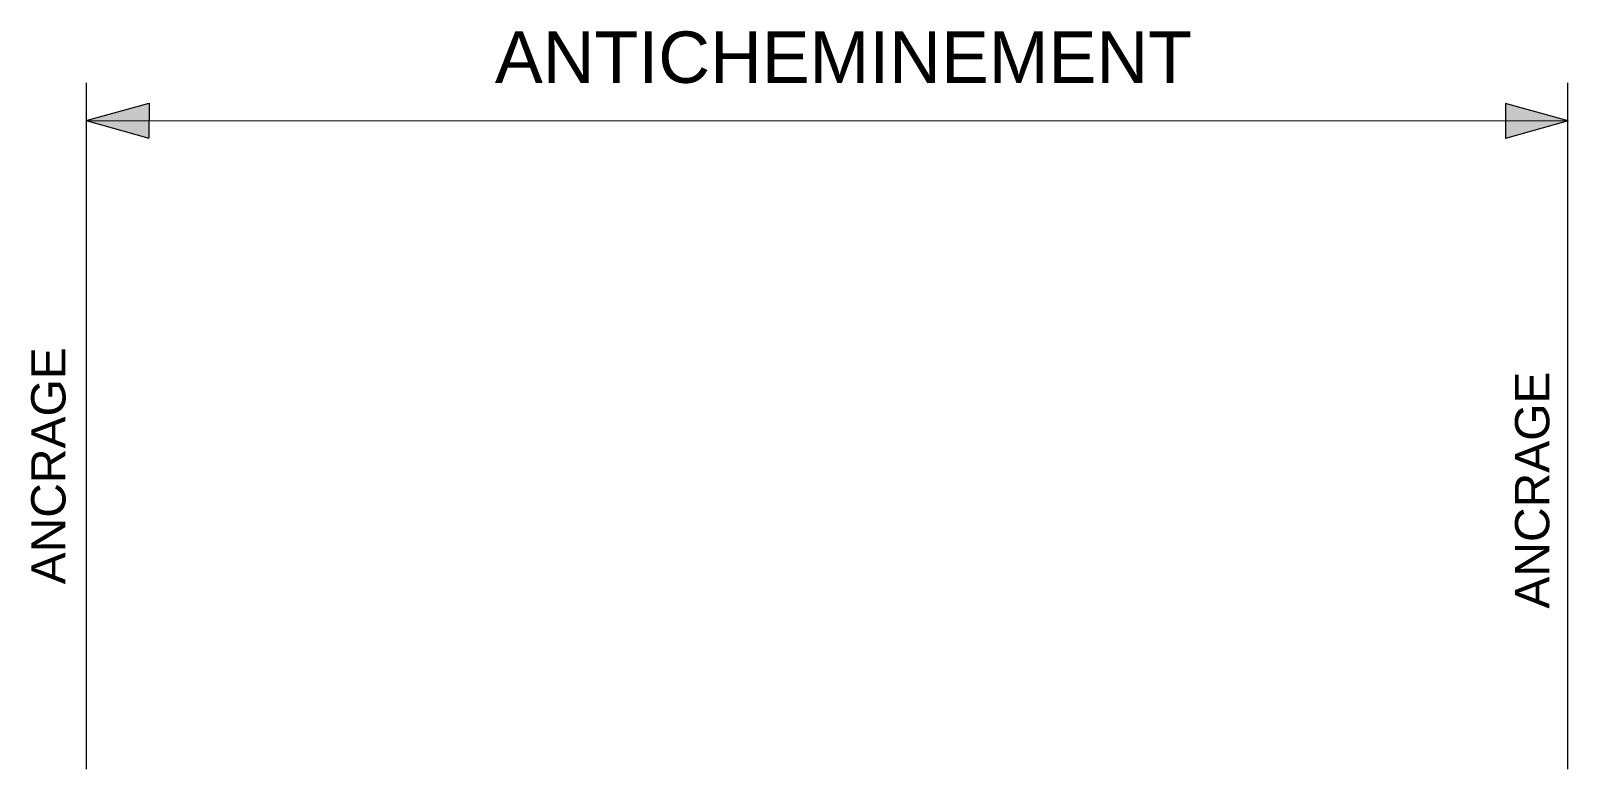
# Model space of a CAD drawing. Header units: inches. Extents: x -4 to 108, y 0 to 54.
import ezdxf
from ezdxf.enums import TextEntityAlignment as Align

# ---------------------------------------------------------------- set-up
doc = ezdxf.new("R2010")
doc.units = ezdxf.units.IN
doc.header["$MEASUREMENT"] = 0
doc.styles.add('arial', font='ARIAL.TTF')

msp = doc.modelspace()

# ---------------------------------------------------------------- hatches: boundary and pattern name
h = msp.add_hatch(color=256)
h.paths.add_polyline_path([(-0.03, 47.24), (4.55, 48.5), (4.54, 47.22)])
h.paths.add_polyline_path([(-0.03, 47.24), (4.54, 47.22), (4.54, 45.95)])
h = msp.add_hatch(color=256)
h.paths.add_polyline_path([(107.97, 47.23), (103.39, 48.49), (103.4, 47.22)])
h.paths.add_polyline_path([(107.97, 47.23), (103.4, 47.22), (103.4, 45.94)])

# ---------------------------------------------------------------- linework, layer by layer
for p, q in [((0, 0), (0, 50)), ((107.94, 0), (107.94, 49.99)), ((-0.03, 47.24), (4.55, 48.5)), ((4.55, 48.5), (4.54, 45.95)), ((107.97, 47.23), (103.39, 48.49)), ((103.39, 48.49), (103.4, 45.94)), ((-0.03, 47.24), (4.54, 45.95)), ((-0.03, 47.24), (107.97, 47.23)), ((107.97, 47.23), (103.4, 45.94))]:
    msp.add_line(p, q)

# ---------------------------------------------------------------- texts
at = {"style": 'arial'}
msp.add_attdef('ANTICHEMINEMENT', text='', height=3.74, dxfattribs=at).set_placement((55.15, 51.86), align=Align.MIDDLE_CENTER)
for p in [(-2.79, 22.1), (105.34, 20.33)]:
    msp.add_attdef('ANCRAGE', text='', height=2.5, rotation=90, dxfattribs=at).set_placement(p, align=Align.MIDDLE_CENTER)

doc.saveas('drawing.dxf')
